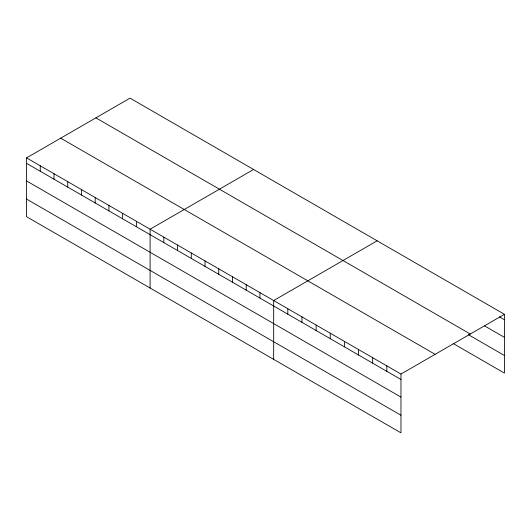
<?xml version="1.0" encoding="UTF-8"?>
<svg xmlns="http://www.w3.org/2000/svg" width="531" height="531" viewBox="0 0 531 531"><rect width="100%" height="100%" fill="white"/><g stroke="black" fill="none" stroke-linecap="round" stroke-linejoin="round"><path stroke-width="0.8" d="M26.55 157.88L400.971 374.05L400.971 432.858L26.55 216.688L26.55 157.88L130.029 98.142L504.45 314.312L504.45 373.12L453.527 343.716M253.586 169.475L150.107 229.219L150.107 288.028M377.149 240.815L273.671 300.553L273.671 359.361M400.971 374.05L504.45 314.312M499.498 316.894L504.45 319.755M484.65 325.934L504.45 337.364M95.879 117.855L470.3 334.026M468.382 334.683L504.45 355.511M60.7 138.166L435.121 354.336M26.55 163.329L400.971 379.499M26.55 180.938L400.971 397.108M26.55 199.079L400.971 415.249M386.827 365.886L386.827 371.328M372.682 357.721L372.682 363.164M358.538 349.551L358.538 355M344.393 341.387L344.393 346.829M330.249 333.222L330.249 338.665M316.104 325.052L316.104 330.501M301.96 316.888L301.96 322.33M287.815 308.723L287.815 314.166M259.938 292.627L259.938 298.07M246.211 284.702L246.211 290.145M232.485 276.777L232.485 282.22M218.752 268.852L218.752 274.295M205.026 260.92L205.026 266.37M191.293 252.995L191.293 258.444M177.566 245.07L177.566 250.513M163.84 237.145L163.84 242.587M136.381 221.294L136.381 226.737M122.654 213.362L122.654 218.812M108.921 205.437L108.921 210.887M95.195 197.512L95.195 202.955M81.462 189.587L81.462 195.03M67.736 181.662L67.736 187.104M54.009 173.737L54.009 179.179M40.276 165.811L40.276 171.254"/></g></svg>
